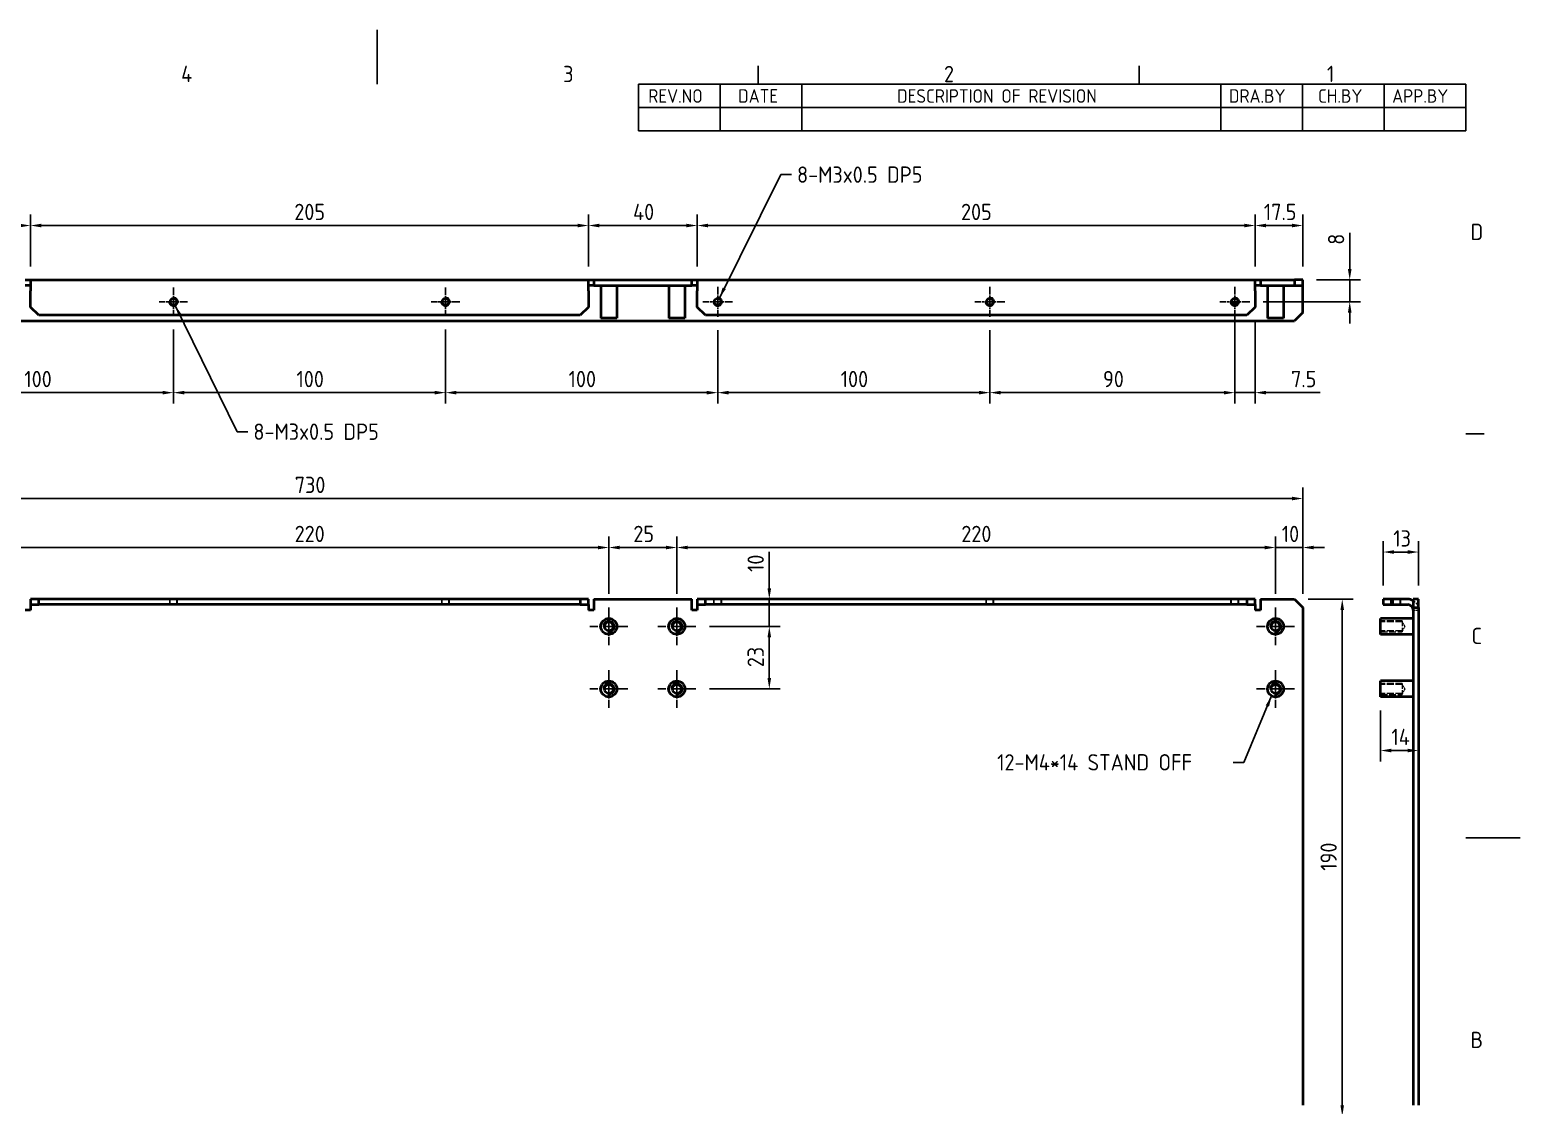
# Model space of a CAD drawing. Header units: millimetres. Extents: x 0 to 840, y 0 to 594.
# Drawn here: x 292 to 840, y 199 to 594 of the extents above; entities that cross this region are included whole.
import ezdxf

# ---------------------------------------------------------------- set-up
doc = ezdxf.new("R2010")
doc.units = ezdxf.units.MM
doc.header["$LTSCALE"] = 2
doc.linetypes.add('CHAIN', pattern=[0.3543, 0.2362, -0.0295, 0.0591, -0.0295])
doc.linetypes.add('DASHED', pattern=[0.2067, 0.1654, -0.0413])
doc.layers.get('0').update_dxf_attribs({"color": 3, "lineweight": 25})
for name, color, linetype, lineweight in [('가려진 것(ISO)', 2, 'DASHED', 18), ('가시적인 것(ISO)', 3, 'Continuous', 40), ('가시적인 좁은 것(ISO)', 3, 'Continuous', 35), ('경계(ISO)', 7, 'Continuous', 25), ('기호(ISO)', 5, 'Continuous', 25), ('중심 표식(ISO)', 1, 'Continuous', 25), ('치수(ISO)', 2, 'Continuous', 25)]:
    doc.layers.add(name, color=color, linetype=linetype, lineweight=lineweight)
doc.styles.add('ISO ProportionalPSTEK', font='isocp.shx')
doc.styles.add('문자 텍스트_PSTEK_POSCO', font='isocp.shx')
doc.styles.add('치수 텍스트_PSTEK_POSCO', font='isocp.shx')
doc.dimstyles.new('치수_PSTEK_POSCO', dxfattribs={"dimscale": 2, "dimtxt": 3, "dimasz": 2, "dimexe": 2, "dimexo": 2.5, "dimgap": 1, "dimtad": 1, "dimrnd": 1e-08, "dimdsep": 46, "dimtxsty": '치수 텍스트_PSTEK_POSCO', "dimcen": 0.09, "dimdle": 10, "dimclrd": 7, "dimclre": 7, "dimclrt": 2, "dimadec": 1, "dimazin": 2, "dimtfac": 1, "dimtmove": 0, "dimatfit": 3, "dimfxl": 0, "dimtolj": 1, "dimlwd": -1, "dimlwe": -1, "dimarcsym": 0})
doc.dimstyles.new('치수_PSTEK_POSCO$7', dxfattribs={"dimscale": 2, "dimtxt": 3, "dimasz": 2, "dimexe": 2, "dimexo": 2.5, "dimgap": 1, "dimtad": 1, "dimrnd": 1e-08, "dimdsep": 46, "dimtxsty": '치수 텍스트_PSTEK_POSCO', "dimcen": 0.09, "dimdle": 10, "dimclrd": 7, "dimclre": 7, "dimclrt": 2, "dimadec": 1, "dimazin": 2, "dimtfac": 1, "dimtmove": 0, "dimatfit": 3, "dimfxl": 0, "dimtolj": 1, "dimlwd": -1, "dimlwe": -1, "dimarcsym": 0})

# ---------------------------------------------------------------- blocks, each defined once
blk = doc.blocks.new('경계 Default Border')
at = {"layer": '경계(ISO)'}
for p, q in [((280, 287), (280, 290.4)), ((350, 287), (350, 290.4)), ((410, 222.75), (413.4, 222.75))]:
    blk.add_line(p, q, dxfattribs=at)
at = {"layer": '경계(ISO)', "flags": 128}
for points in [[(210, 297), (210, 287)], [(420, 148.5), (410, 148.5)]]:
    blk.add_lwpolyline(points, dxfattribs=at)
at = {"layer": '경계(ISO)', "color": 2, "char_height": 3, "attachment_point": 7, "style": '문자 텍스트_PSTEK_POSCO'}
for s, insert in [('4', (173.97, 287.4)), ('3', (244.17, 287.37)), ('2', (314.13, 287.37)), ('1', (384.49, 287.4)), ('D', (410.88, 258.35)), ('C', (411.04, 184.1)), ('B', (410.88, 109.85))]:
    blk.add_mtext(s, dxfattribs=dict(at, insert=insert))
blk = doc.blocks.new('리비전 내역')
at = {"layer": '기호(ISO)'}
for p, q in [((258, 287), (410, 287)), ((258, 287), (258, 282.72)), ((273, 287), (273, 282.72)), ((288, 287), (288, 282.72)), ((365, 287), (365, 282.72)), ((380, 287), (380, 282.72)), ((395, 287), (395, 282.72)), ((410, 287), (410, 282.72)), ((258, 282.72), (410, 282.72)), ((258, 282.72), (258, 278.44)), ((273, 282.72), (273, 278.44)), ((288, 282.72), (288, 278.44)), ((365, 282.72), (365, 278.44)), ((380, 282.72), (380, 278.44)), ((395, 282.72), (395, 278.44)), ((410, 282.72), (410, 278.44)), ((258, 278.44), (410, 278.44))]:
    blk.add_line(p, q, dxfattribs=at)
at = {"layer": '기호(ISO)', "color": 2, "char_height": 2.5, "attachment_point": 7, "style": 'ISO ProportionalPSTEK'}
for s, insert in [('REV.NO', (259.79, 283.58)), ('DATE', (276.31, 283.58)), ('DESCRIPTION OF REVISION', (305.51, 283.58)), ('DRA.BY', (366.48, 283.58)), ('CH.BY', (382.86, 283.58)), ('APP.BY', (396.48, 283.58))]:
    blk.add_mtext(s, dxfattribs=dict(at, insert=insert))
blk = doc.blocks.new('*D25')
at = {"layer": 'Defpoints', "color": 0}
for p in [(505.1, 403.69), (285.1, 381.66), (505.1, 381.66)]:
    blk.add_point(p, dxfattribs=at)
at = {"layer": '치수(ISO)', "color": 7}
for p, q in [((285.1, 386.66), (285.1, 407.69)), ((505.1, 386.66), (505.1, 407.69)), ((289.1, 403.69), (501.1, 403.69))]:
    blk.add_line(p, q, dxfattribs=at)
for points in [[(289.1, 404.36), (289.1, 403.03), (285.1, 403.69)], [(501.1, 404.36), (501.1, 403.03), (505.1, 403.69)]]:
    blk.add_solid(points, dxfattribs=at)
at = {"layer": '치수(ISO)', "color": 2, "insert": (389.64, 408.69), "char_height": 6, "attachment_point": 4, "style": '치수 텍스트_PSTEK_POSCO'}
blk.add_mtext('\\A1;220', dxfattribs=at)
blk = doc.blocks.new('*D26')
at = {"layer": 'Defpoints', "color": 0}
for p in [(530.1, 403.69), (505.1, 381.66), (530.1, 381.66)]:
    blk.add_point(p, dxfattribs=at)
at = {"layer": '치수(ISO)', "color": 7}
for p, q in [((505.1, 386.66), (505.1, 407.69)), ((530.1, 386.66), (530.1, 407.69)), ((509.1, 403.69), (526.1, 403.69))]:
    blk.add_line(p, q, dxfattribs=at)
for points in [[(509.1, 404.36), (509.1, 403.03), (505.1, 403.69)], [(526.1, 404.36), (526.1, 403.03), (530.1, 403.69)]]:
    blk.add_solid(points, dxfattribs=at)
at = {"layer": '치수(ISO)', "color": 2, "insert": (514.12, 408.69), "char_height": 6, "attachment_point": 4, "style": '치수 텍스트_PSTEK_POSCO'}
blk.add_mtext('\\A1;25', dxfattribs=at)
blk = doc.blocks.new('*D27')
at = {"layer": 'Defpoints', "color": 0}
for p in [(750.1, 403.69), (530.1, 381.66), (750.1, 381.66)]:
    blk.add_point(p, dxfattribs=at)
at = {"layer": '치수(ISO)', "color": 7}
for p, q in [((530.1, 386.66), (530.1, 407.69)), ((750.1, 386.66), (750.1, 407.69)), ((534.1, 403.69), (746.1, 403.69))]:
    blk.add_line(p, q, dxfattribs=at)
for points in [[(534.1, 404.36), (534.1, 403.03), (530.1, 403.69)], [(746.1, 404.36), (746.1, 403.03), (750.1, 403.69)]]:
    blk.add_solid(points, dxfattribs=at)
at = {"layer": '치수(ISO)', "color": 2, "insert": (634.64, 408.69), "char_height": 6, "attachment_point": 4, "style": '치수 텍스트_PSTEK_POSCO'}
blk.add_mtext('\\A1;220', dxfattribs=at)
blk = doc.blocks.new('*D28')
at = {"layer": 'Defpoints', "color": 0}
for p in [(760.1, 403.69), (750.1, 381.66), (760.1, 381.71)]:
    blk.add_point(p, dxfattribs=at)
at = {"layer": '치수(ISO)', "color": 7}
for p, q in [((750.1, 386.66), (750.1, 407.69)), ((760.1, 386.71), (760.1, 407.69)), ((746.1, 403.69), (742.1, 403.69)), ((750.1, 403.69), (760.1, 403.69)), ((764.1, 403.69), (768.1, 403.69))]:
    blk.add_line(p, q, dxfattribs=at)
for points in [[(746.1, 404.36), (746.1, 403.03), (750.1, 403.69)], [(764.1, 404.36), (764.1, 403.03), (760.1, 403.69)]]:
    blk.add_solid(points, dxfattribs=at)
at = {"layer": '치수(ISO)', "color": 2, "insert": (752.39, 408.69), "char_height": 6, "attachment_point": 4, "style": '치수 텍스트_PSTEK_POSCO'}
blk.add_mtext('\\A1;10', dxfattribs=at)
blk = doc.blocks.new('*D39')
at = {"layer": 'Defpoints', "color": 0}
for p in [(789.68, 402.04), (789.68, 384.71), (802.68, 384.71)]:
    blk.add_point(p, dxfattribs=at)
at = {"layer": '치수(ISO)', "color": 7}
for p, q in [((789.68, 389.71), (789.68, 406.04)), ((802.68, 389.71), (802.68, 406.04)), ((798.68, 402.04), (793.68, 402.04))]:
    blk.add_line(p, q, dxfattribs=at)
for points in [[(793.68, 402.71), (793.68, 401.37), (789.68, 402.04)], [(798.68, 402.71), (798.68, 401.37), (802.68, 402.04)]]:
    blk.add_solid(points, dxfattribs=at)
at = {"layer": '치수(ISO)', "color": 2, "insert": (793.36, 407.04), "char_height": 6, "attachment_point": 4, "style": '치수 텍스트_PSTEK_POSCO'}
blk.add_mtext('\\A1;13', dxfattribs=at)
blk = doc.blocks.new('*D40')
at = {"layer": 'Defpoints', "color": 0}
for p in [(802.68, 198.71), (787.68, 194.71), (802.68, 174.71)]:
    blk.add_point(p, dxfattribs=at)
at = {"layer": '치수(ISO)', "color": 7}
for p, q in [((802.68, 193.71), (802.68, 170.71)), ((787.68, 189.71), (787.68, 170.71)), ((791.68, 174.71), (798.68, 174.71))]:
    blk.add_line(p, q, dxfattribs=at)
for points in [[(791.68, 175.37), (791.68, 174.04), (787.68, 174.71)], [(798.68, 175.37), (798.68, 174.04), (802.68, 174.71)]]:
    blk.add_solid(points, dxfattribs=at)
at = {"layer": '치수(ISO)', "color": 2, "insert": (792.36, 179.71), "char_height": 6, "attachment_point": 4, "style": '치수 텍스트_PSTEK_POSCO'}
blk.add_mtext('\\A1;15', dxfattribs=at)
blk = doc.blocks.new('*D41')
at = {"layer": 'Defpoints', "color": 0}
for p in [(564.07, 384.71), (564.57, 384.71), (537.05, 374.71)]:
    blk.add_point(p, dxfattribs=at)
at = {"layer": '치수(ISO)', "color": 7}
for p, q in [((564.07, 388.71), (564.07, 402.11)), ((564.07, 374.71), (564.07, 384.71)), ((542.05, 374.71), (568.07, 374.71)), ((564.07, 370.71), (564.07, 366.71))]:
    blk.add_line(p, q, dxfattribs=at)
for points in [[(563.4, 388.71), (564.73, 388.71), (564.07, 384.71)], [(563.4, 370.71), (564.73, 370.71), (564.07, 374.71)]]:
    blk.add_solid(points, dxfattribs=at)
at = {"layer": '치수(ISO)', "color": 2, "insert": (559.07, 394.71), "char_height": 6, "attachment_point": 4, "rotation": 90, "style": '치수 텍스트_PSTEK_POSCO'}
blk.add_mtext('\\A1;10', dxfattribs=at)
blk = doc.blocks.new('*D42')
at = {"layer": 'Defpoints', "color": 0}
for p in [(537.05, 374.71), (537.05, 351.71), (564.07, 351.71)]:
    blk.add_point(p, dxfattribs=at)
at = {"layer": '치수(ISO)', "color": 7}
for p, q in [((542.05, 374.71), (568.07, 374.71)), ((564.07, 370.71), (564.07, 355.71)), ((542.05, 351.71), (568.07, 351.71))]:
    blk.add_line(p, q, dxfattribs=at)
for points in [[(563.4, 370.71), (564.73, 370.71), (564.07, 374.71)], [(563.4, 355.71), (564.73, 355.71), (564.07, 351.71)]]:
    blk.add_solid(points, dxfattribs=at)
at = {"layer": '치수(ISO)', "color": 2, "insert": (559.06, 359.71), "char_height": 6, "attachment_point": 4, "rotation": 90, "style": '치수 텍스트_PSTEK_POSCO'}
blk.add_mtext('\\A1;23', dxfattribs=at)
blk = doc.blocks.new('*D43')
at = {"layer": 'Defpoints', "color": 0}
for p in [(788.68, 348.76), (802.68, 329.07), (802.68, 329.07)]:
    blk.add_point(p, dxfattribs=at)
at = {"layer": '치수(ISO)', "color": 7}
for p, q in [((788.68, 343.76), (788.68, 325.07)), ((792.68, 329.07), (798.68, 329.07))]:
    blk.add_line(p, q, dxfattribs=at)
for points in [[(792.68, 329.74), (792.68, 328.41), (788.68, 329.07)], [(798.68, 329.74), (798.68, 328.41), (802.68, 329.07)]]:
    blk.add_solid(points, dxfattribs=at)
at = {"layer": '치수(ISO)', "color": 2, "insert": (792.68, 334.07), "char_height": 6, "attachment_point": 4, "style": '치수 텍스트_PSTEK_POSCO'}
blk.add_mtext('\\A1;14', dxfattribs=at)
blk = doc.blocks.new('*D46')
at = {"layer": 'Defpoints', "color": 0}
for p in [(292.6, 522.05), (252.6, 502.05), (292.6, 502.05)]:
    blk.add_point(p, dxfattribs=at)
at = {"layer": '치수(ISO)', "color": 7}
for p, q in [((252.6, 507.05), (252.6, 526.05)), ((292.6, 507.05), (292.6, 526.05)), ((256.6, 522.05), (288.6, 522.05))]:
    blk.add_line(p, q, dxfattribs=at)
for points in [[(256.6, 522.72), (256.6, 521.39), (252.6, 522.05)], [(288.6, 522.72), (288.6, 521.39), (292.6, 522.05)]]:
    blk.add_solid(points, dxfattribs=at)
at = {"layer": '치수(ISO)', "color": 2, "insert": (269.01, 527.05), "char_height": 6, "attachment_point": 4, "style": '치수 텍스트_PSTEK_POSCO'}
blk.add_mtext('\\A1;40', dxfattribs=at)
blk = doc.blocks.new('*D47')
at = {"layer": 'Defpoints', "color": 0}
for p in [(497.6, 522.05), (292.6, 502.05), (497.6, 502.05)]:
    blk.add_point(p, dxfattribs=at)
at = {"layer": '치수(ISO)', "color": 7}
for p, q in [((292.6, 507.05), (292.6, 526.05)), ((497.6, 507.05), (497.6, 526.05)), ((296.6, 522.05), (493.6, 522.05))]:
    blk.add_line(p, q, dxfattribs=at)
for points in [[(296.6, 522.72), (296.6, 521.39), (292.6, 522.05)], [(493.6, 522.72), (493.6, 521.39), (497.6, 522.05)]]:
    blk.add_solid(points, dxfattribs=at)
at = {"layer": '치수(ISO)', "color": 2, "insert": (389.52, 527.05), "char_height": 6, "attachment_point": 4, "style": '치수 텍스트_PSTEK_POSCO'}
blk.add_mtext('\\A1;205', dxfattribs=at)
blk = doc.blocks.new('*D48')
at = {"layer": 'Defpoints', "color": 0}
for p in [(537.6, 522.05), (497.6, 502.05), (537.6, 502.05)]:
    blk.add_point(p, dxfattribs=at)
at = {"layer": '치수(ISO)', "color": 7}
for p, q in [((497.6, 507.05), (497.6, 526.05)), ((537.6, 507.05), (537.6, 526.05)), ((501.6, 522.05), (533.6, 522.05))]:
    blk.add_line(p, q, dxfattribs=at)
for points in [[(501.6, 522.72), (501.6, 521.39), (497.6, 522.05)], [(533.6, 522.72), (533.6, 521.39), (537.6, 522.05)]]:
    blk.add_solid(points, dxfattribs=at)
at = {"layer": '치수(ISO)', "color": 2, "insert": (514.01, 527.05), "char_height": 6, "attachment_point": 4, "style": '치수 텍스트_PSTEK_POSCO'}
blk.add_mtext('\\A1;40', dxfattribs=at)
blk = doc.blocks.new('*D49')
at = {"layer": 'Defpoints', "color": 0}
for p in [(742.6, 522.05), (537.6, 502.05), (742.6, 502.05)]:
    blk.add_point(p, dxfattribs=at)
at = {"layer": '치수(ISO)', "color": 7}
for p, q in [((537.6, 507.05), (537.6, 526.05)), ((742.6, 507.05), (742.6, 526.05)), ((541.6, 522.05), (738.6, 522.05))]:
    blk.add_line(p, q, dxfattribs=at)
for points in [[(541.6, 522.72), (541.6, 521.39), (537.6, 522.05)], [(738.6, 522.72), (738.6, 521.39), (742.6, 522.05)]]:
    blk.add_solid(points, dxfattribs=at)
at = {"layer": '치수(ISO)', "color": 2, "insert": (634.52, 527.05), "char_height": 6, "attachment_point": 4, "style": '치수 텍스트_PSTEK_POSCO'}
blk.add_mtext('\\A1;205', dxfattribs=at)
blk = doc.blocks.new('*D50')
at = {"layer": 'Defpoints', "color": 0}
for p in [(760.1, 522.05), (742.6, 502.05), (760.1, 502.05)]:
    blk.add_point(p, dxfattribs=at)
at = {"layer": '치수(ISO)', "color": 7}
for p, q in [((742.6, 507.05), (742.6, 526.05)), ((760.1, 507.05), (760.1, 526.05)), ((746.6, 522.05), (756.1, 522.05))]:
    blk.add_line(p, q, dxfattribs=at)
for points in [[(746.6, 522.72), (746.6, 521.39), (742.6, 522.05)], [(756.1, 522.72), (756.1, 521.39), (760.1, 522.05)]]:
    blk.add_solid(points, dxfattribs=at)
at = {"layer": '치수(ISO)', "color": 2, "insert": (745.79, 527.05), "char_height": 6, "attachment_point": 4, "style": '치수 텍스트_PSTEK_POSCO'}
blk.add_mtext('\\A1;17.5', dxfattribs=at)
blk = doc.blocks.new('*D54')
at = {"layer": 'Defpoints', "color": 0}
for p in [(245.1, 488.55), (345.1, 488.82), (345.1, 460.62)]:
    blk.add_point(p, dxfattribs=at)
at = {"layer": '치수(ISO)', "color": 7}
for p, q in [((245.1, 483.55), (245.1, 456.62)), ((345.1, 483.82), (345.1, 456.62)), ((249.1, 460.62), (341.1, 460.62))]:
    blk.add_line(p, q, dxfattribs=at)
for points in [[(249.1, 461.29), (249.1, 459.96), (245.1, 460.62)], [(341.1, 461.29), (341.1, 459.96), (345.1, 460.62)]]:
    blk.add_solid(points, dxfattribs=at)
at = {"layer": '치수(ISO)', "color": 2, "insert": (290.31, 465.62), "char_height": 6, "attachment_point": 4, "style": '치수 텍스트_PSTEK_POSCO'}
blk.add_mtext('\\A1;100', dxfattribs=at)
blk = doc.blocks.new('*D55')
at = {"layer": 'Defpoints', "color": 0}
for p in [(345.1, 488.82), (445.1, 488.82), (445.1, 460.62)]:
    blk.add_point(p, dxfattribs=at)
at = {"layer": '치수(ISO)', "color": 7}
for p, q in [((345.1, 483.82), (345.1, 456.62)), ((445.1, 483.82), (445.1, 456.62)), ((349.1, 460.62), (441.1, 460.62))]:
    blk.add_line(p, q, dxfattribs=at)
for points in [[(349.1, 461.29), (349.1, 459.96), (345.1, 460.62)], [(441.1, 461.29), (441.1, 459.96), (445.1, 460.62)]]:
    blk.add_solid(points, dxfattribs=at)
at = {"layer": '치수(ISO)', "color": 2, "insert": (390.31, 465.62), "char_height": 6, "attachment_point": 4, "style": '치수 텍스트_PSTEK_POSCO'}
blk.add_mtext('\\A1;100', dxfattribs=at)
blk = doc.blocks.new('*D56')
at = {"layer": 'Defpoints', "color": 0}
for p in [(445.1, 488.82), (545.1, 488.55), (545.1, 460.62)]:
    blk.add_point(p, dxfattribs=at)
at = {"layer": '치수(ISO)', "color": 7}
for p, q in [((445.1, 483.82), (445.1, 456.62)), ((545.1, 483.55), (545.1, 456.62)), ((449.1, 460.62), (541.1, 460.62))]:
    blk.add_line(p, q, dxfattribs=at)
for points in [[(449.1, 461.29), (449.1, 459.96), (445.1, 460.62)], [(541.1, 461.29), (541.1, 459.96), (545.1, 460.62)]]:
    blk.add_solid(points, dxfattribs=at)
at = {"layer": '치수(ISO)', "color": 2, "insert": (490.31, 465.62), "char_height": 6, "attachment_point": 4, "style": '치수 텍스트_PSTEK_POSCO'}
blk.add_mtext('\\A1;100', dxfattribs=at)
blk = doc.blocks.new('*D57')
at = {"layer": 'Defpoints', "color": 0}
for p in [(545.1, 488.55), (645.1, 488.55), (645.1, 460.62)]:
    blk.add_point(p, dxfattribs=at)
at = {"layer": '치수(ISO)', "color": 7}
for p, q in [((545.1, 483.55), (545.1, 456.62)), ((645.1, 483.55), (645.1, 456.62)), ((549.1, 460.62), (641.1, 460.62))]:
    blk.add_line(p, q, dxfattribs=at)
for points in [[(549.1, 461.29), (549.1, 459.96), (545.1, 460.62)], [(641.1, 461.29), (641.1, 459.96), (645.1, 460.62)]]:
    blk.add_solid(points, dxfattribs=at)
at = {"layer": '치수(ISO)', "color": 2, "insert": (590.31, 465.62), "char_height": 6, "attachment_point": 4, "style": '치수 텍스트_PSTEK_POSCO'}
blk.add_mtext('\\A1;100', dxfattribs=at)
blk = doc.blocks.new('*D58')
at = {"layer": 'Defpoints', "color": 0}
for p in [(735.1, 494.05), (645.1, 488.55), (735.1, 460.62)]:
    blk.add_point(p, dxfattribs=at)
at = {"layer": '치수(ISO)', "color": 7}
for p, q in [((735.1, 489.05), (735.1, 456.62)), ((645.1, 483.55), (645.1, 456.62)), ((649.1, 460.62), (731.1, 460.62))]:
    blk.add_line(p, q, dxfattribs=at)
for points in [[(649.1, 461.29), (649.1, 459.96), (645.1, 460.62)], [(731.1, 461.29), (731.1, 459.96), (735.1, 460.62)]]:
    blk.add_solid(points, dxfattribs=at)
at = {"layer": '치수(ISO)', "color": 2, "insert": (686.69, 465.62), "char_height": 6, "attachment_point": 4, "style": '치수 텍스트_PSTEK_POSCO'}
blk.add_mtext('\\A1;90', dxfattribs=at)
blk = doc.blocks.new('*D59')
at = {"layer": 'Defpoints', "color": 0}
for p in [(735.1, 494.05), (742.6, 492.05), (742.6, 460.62)]:
    blk.add_point(p, dxfattribs=at)
at = {"layer": '치수(ISO)', "color": 7}
for p, q in [((735.1, 489.05), (735.1, 456.62)), ((742.6, 487.05), (742.6, 456.62)), ((731.1, 460.62), (727.1, 460.62)), ((735.1, 460.62), (742.6, 460.62)), ((746.6, 460.62), (766.45, 460.62))]:
    blk.add_line(p, q, dxfattribs=at)
for points in [[(731.1, 461.29), (731.1, 459.96), (735.1, 460.62)], [(746.6, 461.29), (746.6, 459.96), (742.6, 460.62)]]:
    blk.add_solid(points, dxfattribs=at)
at = {"layer": '치수(ISO)', "color": 2, "insert": (755.8, 465.62), "char_height": 6, "attachment_point": 4, "style": '치수 텍스트_PSTEK_POSCO'}
blk.add_mtext('\\A1;7.5', dxfattribs=at)
blk = doc.blocks.new('*D60')
at = {"layer": 'Defpoints', "color": 0}
for p in [(760.1, 502.05), (740.6, 494.05), (777.36, 494.05)]:
    blk.add_point(p, dxfattribs=at)
at = {"layer": '치수(ISO)', "color": 7}
for p, q in [((777.36, 506.05), (777.36, 519.39)), ((765.1, 502.05), (781.36, 502.05)), ((777.36, 494.05), (777.36, 502.05)), ((745.6, 494.05), (781.36, 494.05)), ((777.36, 490.05), (777.36, 486.05))]:
    blk.add_line(p, q, dxfattribs=at)
for points in [[(776.69, 506.05), (778.03, 506.05), (777.36, 502.05)], [(776.69, 490.05), (778.03, 490.05), (777.36, 494.05)]]:
    blk.add_solid(points, dxfattribs=at)
at = {"layer": '치수(ISO)', "color": 2, "insert": (772.36, 514.99), "char_height": 6, "attachment_point": 4, "rotation": 90, "style": '치수 텍스트_PSTEK_POSCO'}
blk.add_mtext('\\A1;8', dxfattribs=at)
blk = doc.blocks.new('*D61')
at = {"layer": 'Defpoints', "color": 0}
for p in [(760.1, 421.71), (30.1, 381.71), (760.1, 381.71)]:
    blk.add_point(p, dxfattribs=at)
at = {"layer": '치수(ISO)', "color": 7}
for p, q in [((30.1, 386.71), (30.1, 425.71)), ((760.1, 386.71), (760.1, 425.71)), ((34.1, 421.71), (756.1, 421.71))]:
    blk.add_line(p, q, dxfattribs=at)
for points in [[(34.1, 422.37), (34.1, 421.04), (30.1, 421.71)], [(756.1, 422.37), (756.1, 421.04), (760.1, 421.71)]]:
    blk.add_solid(points, dxfattribs=at)
at = {"layer": '치수(ISO)', "color": 2, "insert": (389.69, 426.71), "char_height": 6, "attachment_point": 4, "style": '치수 텍스트_PSTEK_POSCO'}
blk.add_mtext('\\A1;730', dxfattribs=at)
blk = doc.blocks.new('*D62')
at = {"layer": 'Defpoints', "color": 0}
for p in [(757.1, 384.71), (760.1, 194.71), (774.61, 194.71)]:
    blk.add_point(p, dxfattribs=at)
at = {"layer": '치수(ISO)', "color": 7}
for p, q in [((762.1, 384.71), (778.61, 384.71)), ((774.61, 380.71), (774.61, 198.71)), ((765.1, 194.71), (778.61, 194.71))]:
    blk.add_line(p, q, dxfattribs=at)
for points in [[(773.94, 380.71), (775.27, 380.71), (774.61, 384.71)], [(773.94, 198.71), (775.27, 198.71), (774.61, 194.71)]]:
    blk.add_solid(points, dxfattribs=at)
at = {"layer": '치수(ISO)', "color": 2, "insert": (769.61, 284.89), "char_height": 6, "attachment_point": 4, "rotation": 90, "style": '치수 텍스트_PSTEK_POSCO'}
blk.add_mtext('\\A1;190', dxfattribs=at)

msp = doc.modelspace()

# ---------------------------------------------------------------- linework, layer by layer
at = {"layer": '가려진 것(ISO)', "ltscale": 1.904597}
for p, q in [((343.597, 384.707), (343.597, 382.707)), ((343.867, 382.707), (343.867, 384.707)), ((346.326, 382.707), (346.326, 384.707)), ((346.597, 382.707), (346.597, 384.707)), ((443.597, 384.707), (443.597, 382.707)), ((443.867, 382.707), (443.867, 384.707)), ((446.326, 382.707), (446.326, 384.707)), ((446.597, 382.707), (446.597, 384.707)), ((543.597, 384.707), (543.597, 382.707)), ((543.867, 382.707), (543.867, 384.707)), ((546.326, 382.707), (546.326, 384.707)), ((546.597, 382.707), (546.597, 384.707)), ((643.597, 384.707), (643.597, 382.707)), ((643.867, 382.707), (643.867, 384.707)), ((646.326, 382.707), (646.326, 384.707)), ((646.597, 382.707), (646.597, 384.707)), ((733.597, 384.707), (733.597, 382.707)), ((733.867, 382.707), (733.867, 384.707)), ((736.326, 382.707), (736.326, 384.707)), ((736.597, 382.707), (736.597, 384.707)), ((793.181, 384.707), (793.181, 382.707)), ((793.451, 382.707), (793.451, 384.707)), ((795.91, 382.707), (795.91, 384.707)), ((796.181, 382.707), (796.181, 384.707)), ((800.681, 380.707), (802.681, 380.707))]:
    msp.add_line(p, q, dxfattribs=at)
at = {"layer": '가려진 것(ISO)', "ltscale": 7.618686}
for p, q in [((796.681, 376.707), (788.681, 376.707)), ((796.681, 376.328), (788.681, 376.328)), ((796.681, 373.086), (788.681, 373.086)), ((788.681, 372.707), (796.681, 372.707)), ((796.681, 353.707), (788.681, 353.707)), ((796.681, 353.328), (788.681, 353.328)), ((796.681, 350.086), (788.681, 350.086)), ((788.681, 349.707), (796.681, 349.707))]:
    msp.add_line(p, q, dxfattribs=at)
at = {"layer": '가려진 것(ISO)', "ltscale": 5.983681}
for p, q in [((796.681, 376.707), (796.681, 372.707)), ((796.681, 353.707), (796.681, 349.707))]:
    msp.add_line(p, q, dxfattribs=at)
at = {"layer": '가려진 것(ISO)', "ltscale": 1.800898}
for p, q in [((797.655, 374.707), (796.681, 376.328)), ((797.655, 374.707), (796.681, 373.086)), ((797.655, 351.707), (796.681, 353.328)), ((797.655, 351.707), (796.681, 350.086))]:
    msp.add_line(p, q, dxfattribs=at)
at = {"layer": '가려진 것(ISO)', "ltscale": 3.989087}
msp.add_arc((798.681, 380.707), 4, 0, 60, dxfattribs=at)
at = {"layer": '가시적인 것(ISO)'}
for p, q in [((290.597, 502.052), (292.597, 502.052)), ((292.597, 500.052), (290.597, 500.052)), ((292.597, 502.052), (497.597, 502.052)), ((292.597, 502.052), (292.597, 498.052)), ((497.597, 502.052), (499.597, 502.052)), ((497.597, 498.052), (497.597, 502.052)), ((499.597, 500.052), (497.597, 500.052)), ((499.597, 502.052), (535.597, 502.052)), ((499.597, 502.052), (499.597, 500.052)), ((499.597, 500.052), (535.597, 500.052)), ((502.147, 500.052), (502.147, 488.052)), ((508.047, 500.052), (508.047, 488.052)), ((527.147, 500.052), (527.147, 488.052)), ((533.047, 500.052), (533.047, 488.052)), ((535.597, 502.052), (537.597, 502.052)), ((535.597, 500.052), (535.597, 502.052)), ((537.597, 500.052), (535.597, 500.052)), ((537.597, 502.052), (742.597, 502.052)), ((537.597, 502.052), (537.597, 498.052)), ((742.597, 502.052), (744.597, 502.052)), ((742.597, 498.052), (742.597, 502.052)), ((744.597, 500.052), (742.597, 500.052)), ((744.597, 502.052), (757.097, 502.052)), ((744.597, 502.052), (744.597, 500.052)), ((744.597, 500.052), (757.097, 500.052)), ((747.147, 500.052), (747.147, 488.052)), ((753.047, 500.052), (753.047, 488.052)), ((760.097, 502.052), (757.097, 502.052)), ((757.097, 502.052), (757.097, 500.052)), ((757.097, 500.052), (760.097, 500.052)), ((760.097, 500.052), (760.097, 502.052)), ((760.097, 498.052), (760.097, 500.052)), ((292.597, 492.052), (292.597, 498.052)), ((497.597, 498.052), (497.597, 492.052)), ((537.597, 492.052), (537.597, 498.052)), ((742.597, 498.052), (742.597, 492.052)), ((760.097, 490.052), (760.097, 498.052)), ((295.597, 489.052), (292.597, 492.052)), ((494.597, 489.052), (295.597, 489.052)), ((497.597, 492.052), (494.597, 489.052)), ((508.047, 488.052), (502.147, 488.052)), ((533.047, 488.052), (527.147, 488.052)), ((540.597, 489.052), (537.597, 492.052)), ((739.597, 489.052), (540.597, 489.052)), ((742.597, 492.052), (739.597, 489.052)), ((753.047, 488.052), (747.147, 488.052)), ((760.097, 490.052), (757.097, 487.052)), ((33.097, 487.052), (757.097, 487.052)), ((295.597, 384.707), (292.597, 384.707)), ((292.597, 384.707), (292.597, 382.707)), ((295.597, 382.707), (295.597, 384.707)), ((494.597, 384.707), (295.597, 384.707)), ((497.597, 384.707), (494.597, 384.707)), ((494.597, 384.707), (494.597, 382.707)), ((497.597, 382.707), (497.597, 384.707)), ((499.597, 384.707), (535.597, 384.707)), ((499.597, 384.707), (499.597, 380.707)), ((535.597, 380.707), (535.597, 384.707)), ((540.597, 384.707), (537.597, 384.707)), ((537.597, 384.707), (537.597, 382.707)), ((540.597, 382.707), (540.597, 384.707)), ((739.597, 384.707), (540.597, 384.707)), ((742.597, 384.707), (739.597, 384.707)), ((739.597, 384.707), (739.597, 382.707)), ((742.597, 382.707), (742.597, 384.707)), ((744.597, 384.707), (757.097, 384.707)), ((744.597, 384.707), (744.597, 380.707)), ((757.097, 384.707), (760.097, 381.707)), ((792.681, 384.707), (789.681, 384.707)), ((789.681, 384.707), (789.681, 382.707)), ((792.681, 382.707), (792.681, 384.707)), ((798.681, 384.707), (792.681, 384.707)), ((800.681, 384.707), (800.681, 381.707)), ((802.681, 384.707), (800.681, 384.707)), ((802.681, 381.707), (802.681, 384.707)), ((292.597, 380.707), (290.597, 380.707)), ((292.597, 382.707), (295.597, 382.707)), ((292.597, 382.707), (292.597, 380.707)), ((494.597, 382.707), (295.597, 382.707)), ((494.597, 382.707), (497.597, 382.707)), ((497.597, 382.707), (497.597, 380.707)), ((499.597, 380.707), (497.597, 380.707)), ((537.597, 380.707), (535.597, 380.707)), ((537.597, 382.707), (540.597, 382.707)), ((537.597, 382.707), (537.597, 380.707)), ((739.597, 382.707), (540.597, 382.707)), ((739.597, 382.707), (742.597, 382.707)), ((742.597, 382.707), (742.597, 380.707)), ((744.597, 380.707), (742.597, 380.707)), ((760.097, 381.707), (760.097, 198.707)), ((789.681, 382.707), (792.681, 382.707)), ((792.681, 382.707), (798.681, 382.707)), ((800.681, 381.707), (802.681, 381.707)), ((800.681, 381.707), (800.681, 198.707)), ((802.681, 381.707), (802.681, 198.707)), ((788.681, 371.757), (788.681, 377.657)), ((800.681, 377.657), (788.681, 377.657)), ((800.681, 371.757), (788.681, 371.757)), ((788.681, 348.757), (788.681, 354.657)), ((800.681, 354.657), (788.681, 354.657)), ((800.681, 348.757), (788.681, 348.757))]:
    msp.add_line(p, q, dxfattribs=at)
for centre, radius in [((345.097, 494.052), 1.23), ((445.097, 494.052), 1.23), ((545.097, 494.052), 1.23), ((645.097, 494.052), 1.23), ((735.097, 494.052), 1.23), ((505.097, 374.707), 2.95), ((505.097, 374.707), 1.621), ((530.097, 374.707), 2.95), ((530.097, 374.707), 1.621), ((750.097, 374.707), 2.95), ((750.097, 374.707), 1.621), ((505.097, 351.707), 2.95), ((505.097, 351.707), 1.621), ((530.097, 351.707), 2.95), ((530.097, 351.707), 1.621), ((750.097, 351.707), 2.95), ((750.097, 351.707), 1.621)]:
    msp.add_circle(centre, radius, dxfattribs=at)
for centre, radius, start, end in [((735.097, 492.052), 1.229, 54.42343, 125.57657), ((798.681, 380.707), 4, 60, 90), ((798.681, 380.707), 2, 0, 90)]:
    msp.add_arc(centre, radius, start, end, dxfattribs=at)
at = {"layer": '가시적인 좁은 것(ISO)'}
for centre, radius, start, end in [((345.097, 494.052), 1.5, 170, 80), ((445.097, 494.052), 1.5, 170, 80), ((545.097, 494.052), 1.5, 170, 80), ((645.097, 494.052), 1.5, 170, 80), ((735.097, 494.052), 1.5, 170, 80), ((735.097, 492.052), 1.5, 100, 127.8405), ((505.097, 374.707), 2, 260, 170), ((530.097, 374.707), 2, 260, 170), ((750.097, 374.707), 2, 260, 170), ((505.097, 351.707), 2, 260, 170), ((530.097, 351.707), 2, 260, 170), ((750.097, 351.707), 2, 260, 170)]:
    msp.add_arc(centre, radius, start, end, dxfattribs=at)
at = {"layer": '중심 표식(ISO)', "linetype": 'CHAIN', "ltscale": 5.810959}
for p, q in [((345.097, 499.282), (345.097, 488.823)), ((445.097, 499.282), (445.097, 488.823)), ((350.326, 494.052), (339.867, 494.052)), ((450.326, 494.052), (439.867, 494.052))]:
    msp.add_line(p, q, dxfattribs=at)
at = {"layer": '중심 표식(ISO)', "linetype": 'CHAIN', "ltscale": 6.111541}
for p, q in [((545.097, 499.552), (545.097, 488.552)), ((645.097, 499.552), (645.097, 488.552)), ((735.097, 499.552), (735.097, 488.552)), ((550.597, 494.052), (539.597, 494.052)), ((650.597, 494.052), (639.597, 494.052)), ((740.597, 494.052), (729.597, 494.052))]:
    msp.add_line(p, q, dxfattribs=at)
at = {"layer": '중심 표식(ISO)', "linetype": 'CHAIN', "ltscale": 7.722792}
for p, q in [((505.097, 381.657), (505.097, 367.757)), ((530.097, 381.657), (530.097, 367.757)), ((750.097, 381.657), (750.097, 367.757)), ((512.047, 374.707), (498.147, 374.707)), ((537.047, 374.707), (523.147, 374.707)), ((757.047, 374.707), (743.147, 374.707)), ((505.097, 358.657), (505.097, 344.757)), ((530.097, 358.657), (530.097, 344.757)), ((750.097, 358.657), (750.097, 344.757)), ((512.047, 351.707), (498.147, 351.707)), ((537.047, 351.707), (523.147, 351.707)), ((757.047, 351.707), (743.147, 351.707))]:
    msp.add_line(p, q, dxfattribs=at)

# ---------------------------------------------------------------- block references
at = {"xscale": 2, "yscale": 2, "zscale": 2}
msp.add_blockref('경계 Default Border', (0, 0), dxfattribs=at)
at = {"layer": '기호(ISO)', "xscale": 2, "yscale": 2, "zscale": 2}
msp.add_blockref('리비전 내역', (0, 0), dxfattribs=at)

# ---------------------------------------------------------------- texts
at = {"layer": '기호(ISO)', "color": 2, "char_height": 6, "width": 54.56167, "attachment_point": 4, "line_spacing_factor": 0.525, "style": '치수 텍스트_PSTEK_POSCO'}
for insert in [(574.26, 540.76), (374.481, 446.271)]:
    msp.add_mtext('{8-M3x0.5 DP5}', dxfattribs=dict(at, insert=insert))
at = {"layer": '기호(ISO)', "color": 2, "insert": (647.803, 324.733), "char_height": 6, "width": 84.69369, "attachment_point": 4, "style": '치수 텍스트_PSTEK_POSCO'}
msp.add_mtext('{\\fISOCP|b0|i0;\\H6.0000;12-M4*14 STAND OFF}', dxfattribs=at)

# ---------------------------------------------------------------- dimensions: what is measured, and where the dimension line sits
at = {"layer": '치수(ISO)', "color": 7}
for base, p1, p2, angle, override, picture, middle in [((292.597, 522.052), (252.597, 502.052), (292.597, 502.052), 180, {"dimdec": 2, "dimtp": 0, "dimtm": 0, "dimtdec": 2, "dimtofl": 0, "dimatfit": 1}, '*D46', (272.617, 522.052)), ((497.597, 522.052), (292.597, 502.052), (497.597, 502.052), 180, {"dimdec": 2, "dimtp": 0, "dimtm": 0, "dimtdec": 2, "dimtofl": 0, "dimatfit": 1}, '*D47', (395.117, 522.052)), ((537.597, 522.052), (497.597, 502.052), (537.597, 502.052), 180, {"dimdec": 2, "dimtp": 0, "dimtm": 0, "dimtdec": 2, "dimtofl": 0, "dimatfit": 1}, '*D48', (517.617, 522.052)), ((742.597, 522.052), (537.597, 502.052), (742.597, 502.052), 180, {"dimdec": 2, "dimtp": 0, "dimtm": 0, "dimtdec": 2, "dimtofl": 0, "dimatfit": 1}, '*D49', (640.117, 522.052)), ((760.097, 522.052), (742.597, 502.052), (760.097, 502.052), 180, {"dimdec": 2, "dimtp": 0, "dimtm": 0, "dimtdec": 2, "dimtofl": 0, "dimatfit": 1}, '*D50', (751.617, 522.052)), ((777.361, 494.052), (760.097, 502.052), (740.597, 494.052), 90, {"dimdec": 2, "dimtp": 0, "dimtm": 0, "dimtdec": 2, "dimtofl": 1, "dimatfit": 1}, '*D60', (777.361, 516.189)), ((735.097, 460.624), (645.097, 488.552), (735.097, 494.052), 180, {"dimdec": 2, "dimtp": 0, "dimtm": 0, "dimtdec": 2, "dimtofl": 0, "dimatfit": 1}, '*D58', (690.117, 460.624)), ((742.597, 460.624), (735.097, 494.052), (742.597, 492.052), 180, {"dimdec": 2, "dimtp": 0, "dimtm": 0, "dimtdec": 2, "dimtofl": 1, "dimatfit": 1}, '*D59', (760.122, 460.624)), ((345.097, 460.624), (245.097, 488.552), (345.097, 488.823), 180, {"dimdec": 2, "dimtp": 0, "dimtm": 0, "dimtdec": 2, "dimtofl": 0, "dimatfit": 1}, '*D54', (295.117, 460.624)), ((445.097, 460.624), (345.097, 488.823), (445.097, 488.823), 180, {"dimdec": 2, "dimtp": 0, "dimtm": 0, "dimtdec": 2, "dimtofl": 0, "dimatfit": 1}, '*D55', (395.117, 460.624)), ((545.097, 460.624), (445.097, 488.823), (545.097, 488.552), 180, {"dimdec": 2, "dimtp": 0, "dimtm": 0, "dimtdec": 2, "dimtofl": 0, "dimatfit": 1}, '*D56', (495.117, 460.624)), ((645.097, 460.624), (545.097, 488.552), (645.097, 488.552), 180, {"dimdec": 2, "dimtp": 0, "dimtm": 0, "dimtdec": 2, "dimtofl": 0, "dimatfit": 1}, '*D57', (595.117, 460.624)), ((505.097, 403.693), (285.097, 381.657), (505.097, 381.657), 180, {"dimdec": 2, "dimtp": 0, "dimtm": 0, "dimtdec": 2, "dimtofl": 0, "dimatfit": 1}, '*D25', (395.117, 403.693)), ((530.097, 403.693), (505.097, 381.657), (530.097, 381.657), 180, {"dimdec": 2, "dimtp": 0, "dimtm": 0, "dimtdec": 2, "dimtofl": 0, "dimatfit": 1}, '*D26', (517.617, 403.693)), ((750.097, 403.693), (530.097, 381.657), (750.097, 381.657), 180, {"dimdec": 2, "dimtp": 0, "dimtm": 0, "dimtdec": 2, "dimtofl": 0, "dimatfit": 1}, '*D27', (640.117, 403.693)), ((760.097, 403.693), (750.097, 381.657), (760.097, 381.707), 180, {"dimdec": 2, "dimtp": 0, "dimtm": 0, "dimtdec": 2, "dimtofl": 1, "dimatfit": 1}, '*D28', (755.097, 403.693)), ((789.681, 402.041), (802.681, 384.707), (789.681, 384.707), 180, {"dimdec": 2, "dimtp": 0, "dimtm": 0, "dimtdec": 2, "dimtofl": 0, "dimatfit": 1}, '*D39', (796.181, 402.041)), ((564.066, 384.707), (537.047, 374.707), (564.566, 384.707), 90, {"dimdec": 2, "dimse2": 1, "dimtp": 0, "dimtm": 0, "dimtdec": 2, "dimtofl": 1, "dimatfit": 1}, '*D41', (564.066, 397.409)), ((774.607, 194.707), (757.097, 384.707), (760.097, 194.707), 270, {"dimdec": 2, "dimtp": 0, "dimtm": 0, "dimtdec": 2, "dimtofl": 0, "dimatfit": 1}, '*D62', (774.607, 289.707)), ((564.066, 351.707), (537.047, 374.707), (537.047, 351.707), 90, {"dimdec": 2, "dimtp": 0, "dimtm": 0, "dimtdec": 2, "dimtofl": 0, "dimatfit": 1}, '*D42', (564.066, 363.207)), ((802.681, 329.073), (788.681, 348.757), (802.681, 329.073), 180, {"dimdec": 2, "dimse2": 1, "dimtp": 0, "dimtm": 0, "dimtdec": 2, "dimtofl": 0, "dimatfit": 1}, '*D43', (795.681, 329.073)), ((802.681, 174.707), (787.681, 194.707), (802.681, 198.707), 180, {"dimdec": 2, "dimtp": 0, "dimtm": 0, "dimtdec": 2, "dimtofl": 0, "dimatfit": 1}, '*D40', (795.181, 174.707))]:
    dim = msp.add_linear_dim(base=base, p1=p1, p2=p2, angle=angle, dimstyle='치수_PSTEK_POSCO', override=override, dxfattribs=at)
    dim.commit()
    dim.dimension.update_dxf_attribs({"geometry": picture, "text_midpoint": middle, "dimtype": 160})
dim = msp.add_linear_dim(base=(760.097, 421.707), p1=(30.097, 381.707), p2=(760.097, 381.707), dimstyle='치수_PSTEK_POSCO', override={"dimdec": 2, "dimtp": 0, "dimtm": 0, "dimtdec": 2, "dimtofl": 0, "dimatfit": 1}, dxfattribs=at)
dim.commit()
dim.dimension.update_dxf_attribs({"geometry": '*D61', "text_midpoint": (395.097, 421.707), "dimtype": 160})

# ---------------------------------------------------------------- leaders
at = {"layer": '기호(ISO)', "color": 7, "annotation_type": 0, "has_hookline": 1}
for points, hookline_direction, text_width in [([(545.733, 495.41), (568.26, 540.76), (572.26, 540.76)], 0, 47.049), ([(345.749, 492.701), (368.481, 446.271), (372.481, 446.271)], 0, 47.049), ([(748.635, 349.144), (738.497, 324.733), (734.497, 324.733)], 1, 82.725)]:
    msp.add_leader(points, dimstyle='치수_PSTEK_POSCO$7', override={"dimtad": 0}, dxfattribs=dict(at, hookline_direction=hookline_direction, text_width=text_width))

doc.saveas('drawing.dxf')
